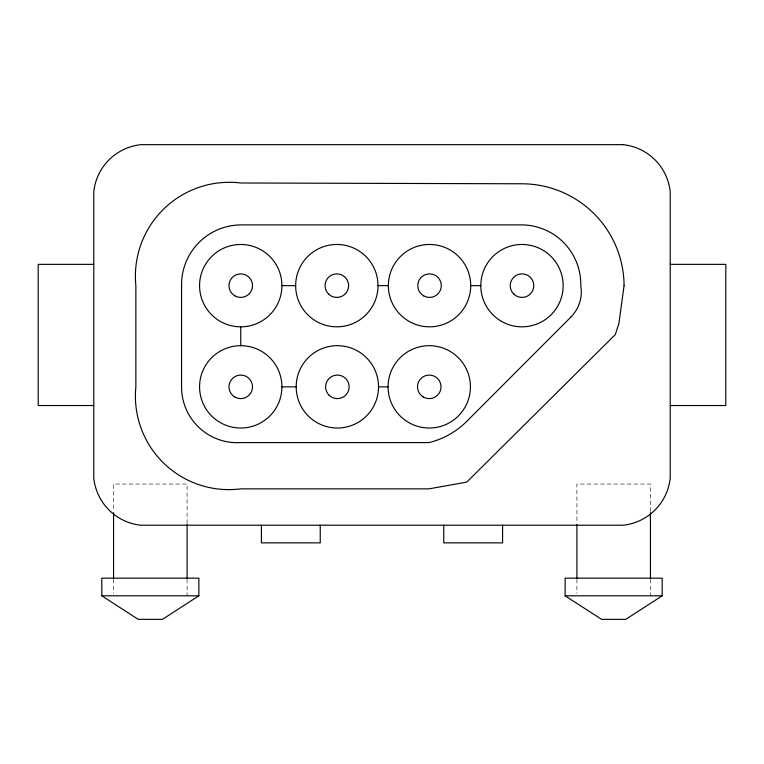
<?xml version="1.0" encoding="UTF-8"?>
<svg xmlns="http://www.w3.org/2000/svg" width="764" height="764" viewBox="0 0 764 764"><rect width="100%" height="100%" fill="white"/><g stroke="black" fill="none" stroke-linecap="round" stroke-linejoin="round"><path stroke-width="0.57" stroke-dasharray="3.82 2.86" d="M650.431 511.45L650.431 484.051L576.906 484.051L576.906 523.369M650.431 579.341L650.431 595.805M576.906 579.341L576.906 593.456M187.094 523.369L187.094 484.051L113.569 484.051L113.569 511.45M187.094 579.341L187.094 595.805M113.569 579.341L113.569 593.456"/><path stroke-width="1.15" d="M198.86 595.805L162.465 619.337L138.208 619.337L101.813 595.805L101.813 578.167L198.86 578.167L198.86 595.805L101.813 595.805M662.187 595.805L625.792 619.337L601.535 619.337L565.14 595.805L565.14 578.167L662.187 578.167L662.187 595.805L565.14 595.805M93.781 264.363L38.2 264.363L38.2 405.531L93.781 405.531M670.219 264.363L725.8 264.363L725.8 405.531L670.219 405.531M281.916 285.65A41.17 41.17 0 0 0 220.156 249.99A41.17 41.17 0 0 0 220.156 321.31A41.17 41.17 0 0 0 281.916 285.65L295.658 285.65M378.008 285.65A41.17 41.17 0 0 0 316.248 249.99A41.17 41.17 0 0 0 316.248 321.31A41.17 41.17 0 0 0 378.008 285.65L388.36 285.65M470.71 285.65A41.17 41.17 0 0 0 408.95 249.99A41.17 41.17 0 0 0 408.95 321.31A41.17 41.17 0 0 0 470.71 285.65L480.814 285.65M281.916 386.851A41.17 41.17 0 0 1 220.156 422.502A41.17 41.17 0 0 1 220.156 351.192A41.17 41.17 0 0 1 281.916 386.851L296.193 386.851M378.533 386.851A41.17 41.17 0 0 0 316.773 351.192A41.17 41.17 0 0 0 316.773 422.502A41.17 41.17 0 0 0 378.533 386.851L388.083 386.851M650.431 512.644L650.431 578.167M576.906 524.553L576.906 578.167M502.578 525.221L502.578 542.87L443.76 542.87L443.76 525.221M320.24 525.221L320.24 542.87L261.422 542.87L261.422 525.221M240.746 326.82L240.746 345.672M187.094 524.553L187.094 578.167M113.569 512.644L113.569 578.167M624.073 285.65L618.869 323.678L615.306 334.584L466.756 482.113L428.967 488.855L240.746 488.855A93.456 93.456 0 0 1 135.868 386.851L135.868 285.65A93.934 93.934 0 0 1 240.746 182.988L521.993 183.78A102.366 102.366 0 0 1 624.073 285.65M570.832 317.117L466.938 421.184A81.089 81.089 0 0 1 429.101 442.585L240.746 442.585A55.638 55.638 0 0 1 181.565 386.851L181.565 285.65A59.783 59.783 0 0 1 240.746 224.893L521.993 224.893A59.458 59.458 0 0 1 580.783 285.65A35.86 35.86 0 0 1 570.832 317.117M623.157 144.663L140.843 144.663A52.936 52.936 0 0 0 93.781 191.716L93.781 478.168A52.936 52.936 0 0 0 140.843 525.221L623.157 525.221A52.936 52.936 0 0 0 670.219 478.168L670.219 191.716A52.936 52.936 0 0 0 623.157 144.663M328.52 293.968A11.766 11.766 0 0 0 348.203 288.697A11.766 11.766 0 0 0 333.792 274.286A11.766 11.766 0 0 0 328.52 293.968M329.045 395.169A11.766 11.766 0 0 0 348.728 389.888A11.766 11.766 0 0 0 334.317 375.487A11.766 11.766 0 0 0 329.045 395.169M234.863 295.84A11.766 11.766 0 0 0 252.512 285.65A11.766 11.766 0 0 0 234.863 275.46A11.766 11.766 0 0 0 234.863 295.84M423.657 295.84A11.766 11.766 0 0 0 441.296 285.65A11.766 11.766 0 0 0 423.657 275.46A11.766 11.766 0 0 0 423.657 295.84M501.404 321.31A41.17 41.17 0 0 0 563.163 285.65A41.17 41.17 0 0 0 501.404 249.99A41.17 41.17 0 0 0 501.404 321.31M408.664 422.502A41.17 41.17 0 0 0 470.423 386.851A41.17 41.17 0 0 0 408.664 351.192A41.17 41.17 0 0 0 408.664 422.502M423.371 397.032A11.766 11.766 0 0 0 441.019 386.851A11.766 11.766 0 0 0 423.371 376.662A11.766 11.766 0 0 0 423.371 397.032M513.675 293.968A11.766 11.766 0 0 0 533.358 288.697A11.766 11.766 0 0 0 518.947 274.286A11.766 11.766 0 0 0 513.675 293.968M234.863 397.032A11.766 11.766 0 0 0 252.512 386.851A11.766 11.766 0 0 0 234.863 376.662A11.766 11.766 0 0 0 234.863 397.032"/></g></svg>
